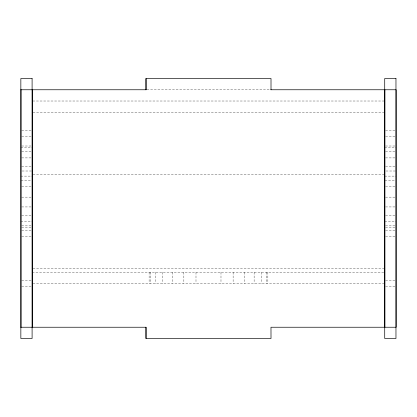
<?xml version="1.0" encoding="UTF-8"?>
<svg xmlns="http://www.w3.org/2000/svg" width="417" height="417" viewBox="0 0 417 417"><rect width="100%" height="100%" fill="white"/><g stroke="black" fill="none" stroke-linecap="round" stroke-linejoin="round"><path stroke-width="0.31" stroke-dasharray="2.08 1.56" d="M146.94 89.764L270.216 89.764M32.75 101.013L384.25 101.013M32.933 112.262L384.093 112.262M21.684 130.385L31.447 130.385M385.553 130.385L395.316 130.385M21.684 136.635L31.447 136.635M385.553 136.635L395.316 136.635M21.658 146.007L31.473 146.007M385.527 146.007L395.342 146.007M20.85 147.389L32.099 147.389M384.719 147.389L395.968 147.389M21.658 151.449L31.473 151.449M385.527 151.449L395.342 151.449M21.658 157.902L32.099 157.902M385.527 157.902L395.968 157.902M21.658 166.315L31.473 166.315M385.527 166.315L395.342 166.315M22.101 171.006L32.099 171.006M385.97 171.006L395.968 171.006M32.933 174.754L384.093 174.754M20.85 176.115L32.099 176.115M384.719 176.115L395.968 176.115M21.032 180.379L31.447 180.379M384.901 180.379L395.316 180.379M21.658 186.628L31.473 186.628M385.527 186.628L395.342 186.628M21.658 197.142L32.099 197.142M385.527 197.142L395.968 197.142M21.658 206.936L32.281 206.936M385.527 206.936L396.15 206.936M21.658 215.349L31.473 215.349M385.527 215.349L395.342 215.349M20.85 221.808L32.099 221.808M384.719 221.808L395.968 221.808M21.658 225.863L32.099 225.863M385.527 225.863L395.968 225.863M21.658 227.249L31.473 227.249M385.527 227.249L395.342 227.249M21.684 230.372L31.447 230.372M385.553 230.372L395.316 230.372M21.684 236.621L31.447 236.621M385.553 236.621L395.316 236.621M32.933 268.496L384.093 268.496M32.255 272.244L384.719 272.244M21.684 280.365L31.447 280.365M385.553 280.365L395.316 280.365M32.907 283.492L384.067 283.492M21.684 286.615L31.447 286.615M385.553 286.615L395.316 286.615M267.855 272.244L267.855 283.492M266.26 272.244L266.26 283.492M261.574 272.244L261.574 283.492M254.125 272.244L254.125 283.492M244.419 272.244L244.419 283.492M233.119 272.244L233.119 283.492M220.984 272.244L220.984 283.492M195.99 272.244L195.99 283.492M183.855 272.244L183.855 283.492M172.555 272.244L172.555 283.492M162.844 272.244L162.844 283.492M155.4 272.244L155.4 283.492M150.714 272.244L150.714 283.492M149.119 272.244L149.119 283.492"/><path stroke-width="0.63" d="M146.018 78.516L146.018 89.764L145.992 78.516L271.008 78.516L271.008 89.764M20.85 89.764L146.289 89.764M270.711 89.764L396.15 89.764L396.15 327.236L270.982 327.236L271.008 338.484L145.992 338.484L145.992 327.236L20.85 327.236M384.901 89.764L384.901 327.236M146.018 327.236L146.018 338.484M32.281 89.764L32.281 327.236M21.032 89.764L21.032 327.236M32.099 78.516L20.85 78.516L20.85 338.484L32.099 338.484L32.099 78.516M395.968 78.516L384.719 78.516L384.719 338.484L395.968 338.484L395.968 78.516"/></g></svg>
